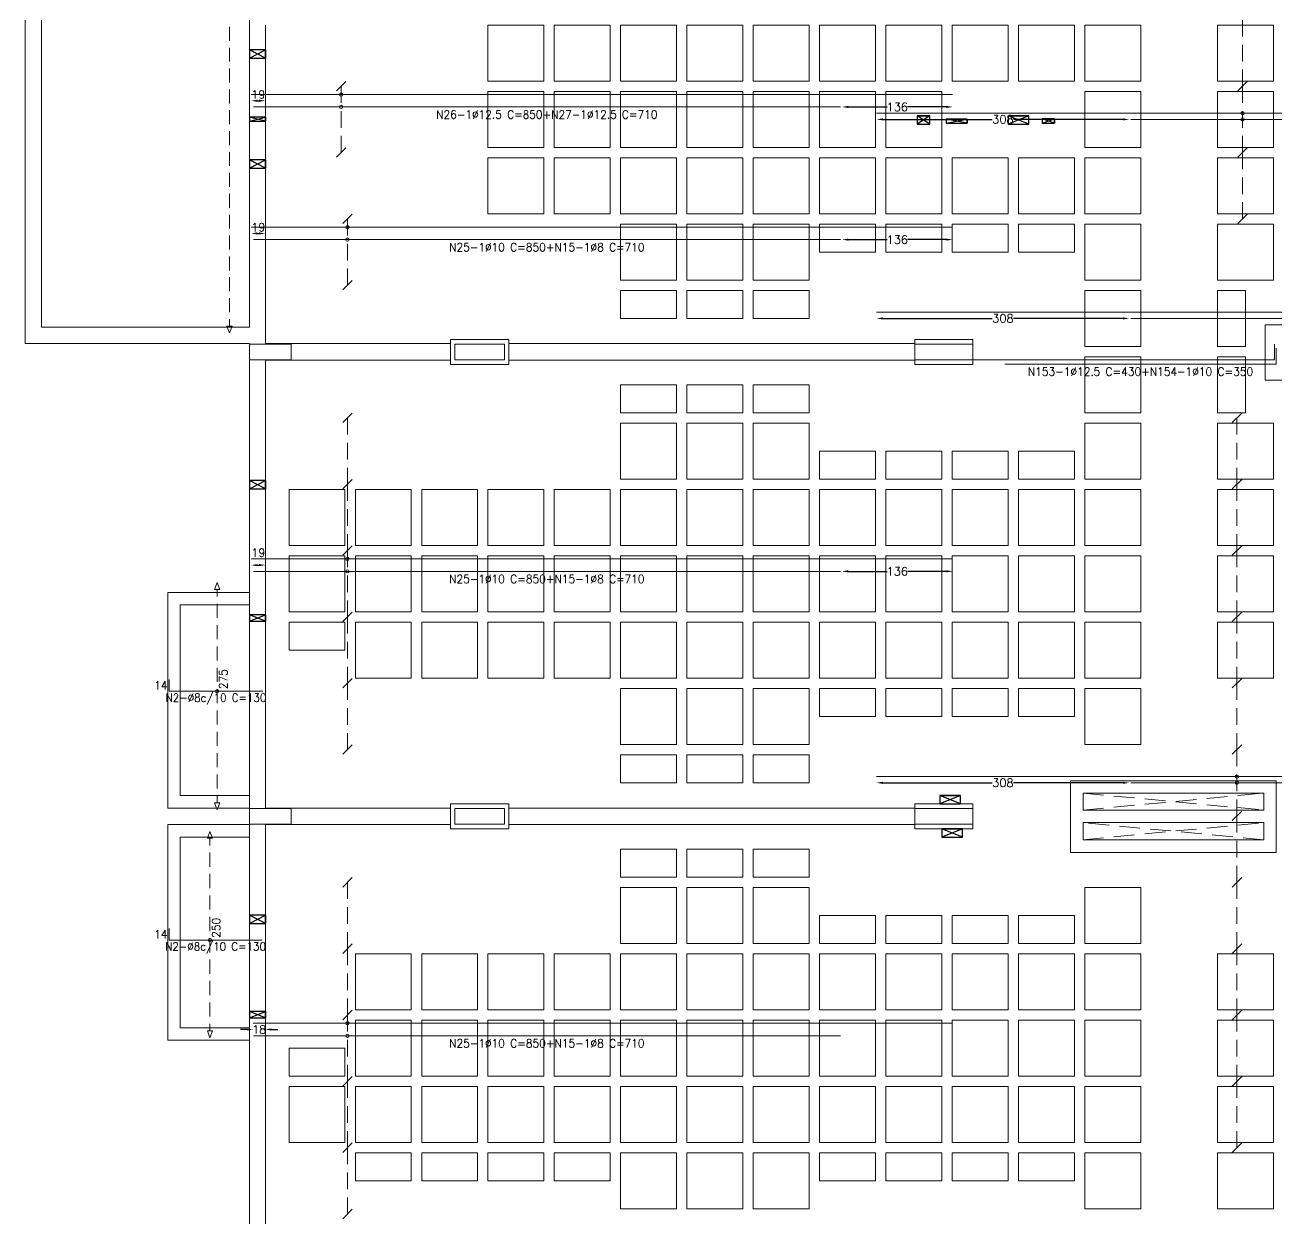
# Model space of a CAD drawing. Header units: millimetres. Extents: x -32 to 332, y -138 to 116.
# Drawn here: x 185.27 to 215.47, y -61.08 to -32.29 of the extents above; entities that cross this region are included whole.
import ezdxf
from ezdxf.enums import TextEntityAlignment as Align

# ---------------------------------------------------------------- set-up
doc = ezdxf.new("R2010")
doc.units = ezdxf.units.MM
doc.linetypes.add('TRAZO_HUECO', pattern=[0.75, 0.5, -0.25])
doc.layers.add('A-COT-01', color=9, linetype='Continuous')
doc.layers.add('FURAÇÃO', color=8, linetype='Continuous')
for name, color, linetype, lineweight in [('ARR_L_I_IG_DIST', 8, 'Continuous', 0), ('ARR_L_I_IG_LINHA', 2, 'Continuous', 0), ('ARR_L_I_IG_MARCA', 2, 'Continuous', 9), ('ARR_L_I_POSICAO', 4, 'Continuous', 9), ('ARR_LONG_INF', 6, 'Continuous', 15), ('ARR_LONG_INF_TXT', 1, 'Continuous', 9), ('LJ_NERV_RETI', 8, 'Continuous', 9), ('LJ_SIMB_ABER', 8, 'Continuous', 0), ('PILAR_CONCRETO', 8, 'Continuous', 0), ('PILAR_CONCRETO_APOIADO', 8, 'Continuous', 0), ('VIG_FACES', 8, 'Continuous', 0)]:
    doc.layers.add(name, color=color, linetype=linetype, lineweight=lineweight)
doc.styles.add('CYPETXT_0.3_romans', font='romans.shx', dxfattribs={"height": 0.2})
doc.styles.add('CYPETXT_romans', font='romans.shx', dxfattribs={"height": 0.2})
doc.dimstyles.new('cype_arrow', dxfattribs={"dimtxt": 0.18, "dimasz": 0.15, "dimexe": 0.075, "dimexo": 0.075, "dimgap": 0, "dimtad": 0, "dimdec": 4, "dimzin": 0, "dimdsep": 46, "dimtxsty": 'CYPETXT_0.3_romans', "dimcen": 0.09, "dimadec": 0, "dimazin": 0, "dimtfac": 1, "dimtdec": 4, "dimtofl": 0, "dimtmove": 2, "dimatfit": 3, "dimfxl": 1, "dimtolj": 1, "dimtzin": 0, "dimarcsym": 0})

# ---------------------------------------------------------------- blocks, each defined once
blk = doc.blocks.new('Forma 2PvtoTipo')
at = {"layer": 'FURAÇÃO', "color": 8}
for points in [[(596.854, -32.002), (597.234, -32.002), (597.234, -31.802), (596.854, -31.802), (596.854, -32.002), (597.234, -31.802), (597.234, -32.002), (596.854, -31.802)], [(596.854, -33.525), (597.234, -33.525), (597.234, -33.425), (596.854, -33.425), (596.854, -33.525), (597.234, -33.425), (597.234, -33.525), (596.854, -33.425)], [(613.26, -33.596), (613.26, -33.396), (612.96, -33.396), (612.96, -33.596), (613.26, -33.596), (612.96, -33.396), (613.26, -33.396), (612.96, -33.596)], [(613.66, -33.576), (614.16, -33.576), (614.16, -33.476), (613.66, -33.476), (613.66, -33.576), (614.16, -33.476), (614.16, -33.576), (613.66, -33.476)], [(615.652, -33.596), (615.652, -33.396), (615.152, -33.396), (615.152, -33.596), (615.652, -33.596), (615.152, -33.396), (615.652, -33.396), (615.152, -33.596)], [(615.972, -33.572), (616.272, -33.572), (616.272, -33.472), (615.972, -33.472), (615.972, -33.572), (616.272, -33.472), (616.272, -33.572), (615.972, -33.472)], [(596.854, -34.657), (597.234, -34.657), (597.234, -34.457), (596.854, -34.457), (596.854, -34.657), (597.234, -34.457), (597.234, -34.657), (596.854, -34.457)], [(596.854, -42.39), (597.234, -42.39), (597.234, -42.19), (596.854, -42.19), (596.854, -42.39), (597.234, -42.19), (597.234, -42.39), (596.854, -42.19)], [(596.854, -45.58), (597.234, -45.58), (597.234, -45.43), (596.854, -45.43), (596.854, -45.58), (597.234, -45.43), (597.234, -45.58), (596.854, -45.43)], [(614.002, -49.99), (614.002, -49.79), (613.502, -49.79), (613.502, -49.99), (614.002, -49.99), (613.502, -49.79), (614.002, -49.79), (613.502, -49.99)], [(614.048, -50.79), (614.048, -50.59), (613.548, -50.59), (613.548, -50.79), (614.048, -50.79), (613.548, -50.59), (614.048, -50.59), (613.548, -50.79)], [(596.854, -52.878), (597.234, -52.878), (597.234, -52.678), (596.854, -52.678), (596.854, -52.878), (597.234, -52.678), (597.234, -52.878), (596.854, -52.678)], [(596.854, -55.15), (597.234, -55.15), (597.234, -55), (596.854, -55), (596.854, -55.15), (597.234, -55), (597.234, -55.15), (596.854, -55)]]:
    blk.add_lwpolyline(points, dxfattribs=at)
at = {"layer": 'LJ_NERV_RETI', "color": 8}
for points in [[(603.954, -32.557), (603.954, -31.207), (602.604, -31.207), (602.604, -32.557)], [(605.554, -32.557), (605.554, -31.207), (604.204, -31.207), (604.204, -32.557)], [(607.154, -32.557), (607.154, -31.207), (605.804, -31.207), (605.804, -32.557)], [(608.754, -32.557), (608.754, -31.207), (607.404, -31.207), (607.404, -32.557)], [(610.354, -32.557), (610.354, -31.207), (609.004, -31.207), (609.004, -32.557)], [(611.954, -32.557), (611.954, -31.207), (610.604, -31.207), (610.604, -32.557)], [(613.554, -32.557), (613.554, -31.207), (612.204, -31.207), (612.204, -32.557)], [(615.154, -32.557), (615.154, -31.207), (613.804, -31.207), (613.804, -32.557)], [(616.754, -32.557), (616.754, -31.207), (615.404, -31.207), (615.404, -32.557)], [(618.354, -32.557), (618.354, -31.207), (617.004, -31.207), (617.004, -32.557)], [(621.554, -32.557), (621.554, -31.207), (620.204, -31.207), (620.204, -32.557)], [(603.954, -34.157), (603.954, -32.807), (602.604, -32.807), (602.604, -34.157)], [(605.554, -34.157), (605.554, -32.807), (604.204, -32.807), (604.204, -34.157)], [(607.154, -34.157), (607.154, -32.807), (605.804, -32.807), (605.804, -34.157)], [(608.754, -34.157), (608.754, -32.807), (607.404, -32.807), (607.404, -34.157)], [(610.354, -34.157), (610.354, -32.807), (609.004, -32.807), (609.004, -34.157)], [(611.954, -34.157), (611.954, -32.807), (610.604, -32.807), (610.604, -34.157)], [(613.554, -34.157), (613.554, -32.807), (612.204, -32.807), (612.204, -34.157)], [(618.354, -34.157), (618.354, -32.807), (617.004, -32.807), (617.004, -34.157)], [(621.554, -34.157), (621.554, -32.807), (620.204, -32.807), (620.204, -34.157)], [(603.954, -35.757), (603.954, -34.407), (602.604, -34.407), (602.604, -35.757)], [(605.554, -35.757), (605.554, -34.407), (604.204, -34.407), (604.204, -35.757)], [(607.154, -35.757), (607.154, -34.407), (605.804, -34.407), (605.804, -35.757)], [(608.754, -35.757), (608.754, -34.407), (607.404, -34.407), (607.404, -35.757)], [(610.354, -35.757), (610.354, -34.407), (609.004, -34.407), (609.004, -35.757)], [(611.954, -35.757), (611.954, -34.407), (610.604, -34.407), (610.604, -35.757)], [(613.554, -35.757), (613.554, -34.407), (612.204, -34.407), (612.204, -35.757)], [(615.154, -35.757), (615.154, -34.407), (613.804, -34.407), (613.804, -35.757)], [(616.754, -35.757), (616.754, -34.407), (615.404, -34.407), (615.404, -35.757)], [(618.354, -35.757), (618.354, -34.407), (617.004, -34.407), (617.004, -35.757)], [(621.554, -35.757), (621.554, -34.407), (620.204, -34.407), (620.204, -35.757)], [(607.154, -37.357), (607.154, -36.007), (605.804, -36.007), (605.804, -37.357)], [(608.754, -37.357), (608.754, -36.007), (607.404, -36.007), (607.404, -37.357)], [(610.354, -37.357), (610.354, -36.007), (609.004, -36.007), (609.004, -37.357)], [(611.954, -36.682), (611.954, -36.007), (610.604, -36.007), (610.604, -36.682)], [(613.554, -36.682), (613.554, -36.007), (612.204, -36.007), (612.204, -36.682)], [(615.154, -36.682), (615.154, -36.007), (613.804, -36.007), (613.804, -36.682)], [(616.754, -36.682), (616.754, -36.007), (615.404, -36.007), (615.404, -36.682)], [(618.354, -37.357), (618.354, -36.007), (617.004, -36.007), (617.004, -37.357)], [(621.554, -37.357), (621.554, -36.007), (620.204, -36.007), (620.204, -37.357)], [(607.154, -38.282), (607.154, -37.607), (605.804, -37.607), (605.804, -38.282)], [(608.754, -38.282), (608.754, -37.607), (607.404, -37.607), (607.404, -38.282)], [(610.354, -38.282), (610.354, -37.607), (609.004, -37.607), (609.004, -38.282)], [(618.354, -38.957), (618.354, -37.607), (617.004, -37.607), (617.004, -38.957)], [(620.879, -38.957), (620.879, -37.607), (620.204, -37.607), (620.204, -38.957)], [(618.354, -40.557), (618.354, -39.207), (617.004, -39.207), (617.004, -40.557)], [(620.879, -40.557), (620.879, -39.207), (620.204, -39.207), (620.204, -40.557)], [(607.154, -40.557), (607.154, -39.882), (605.804, -39.882), (605.804, -40.557)], [(608.754, -40.557), (608.754, -39.882), (607.404, -39.882), (607.404, -40.557)], [(610.354, -40.557), (610.354, -39.882), (609.004, -39.882), (609.004, -40.557)], [(607.154, -42.157), (607.154, -40.807), (605.804, -40.807), (605.804, -42.157)], [(608.754, -42.157), (608.754, -40.807), (607.404, -40.807), (607.404, -42.157)], [(610.354, -42.157), (610.354, -40.807), (609.004, -40.807), (609.004, -42.157)], [(618.354, -42.157), (618.354, -40.807), (617.004, -40.807), (617.004, -42.157)], [(621.554, -42.157), (621.554, -40.807), (620.204, -40.807), (620.204, -42.157)], [(611.954, -42.157), (611.954, -41.482), (610.604, -41.482), (610.604, -42.157)], [(613.554, -42.157), (613.554, -41.482), (612.204, -41.482), (612.204, -42.157)], [(615.154, -42.157), (615.154, -41.482), (613.804, -41.482), (613.804, -42.157)], [(616.754, -42.157), (616.754, -41.482), (615.404, -41.482), (615.404, -42.157)], [(599.154, -43.757), (599.154, -42.407), (597.804, -42.407), (597.804, -43.757)], [(600.754, -43.757), (600.754, -42.407), (599.404, -42.407), (599.404, -43.757)], [(602.354, -43.757), (602.354, -42.407), (601.004, -42.407), (601.004, -43.757)], [(603.954, -43.757), (603.954, -42.407), (602.604, -42.407), (602.604, -43.757)], [(605.554, -43.757), (605.554, -42.407), (604.204, -42.407), (604.204, -43.757)], [(607.154, -43.757), (607.154, -42.407), (605.804, -42.407), (605.804, -43.757)], [(608.754, -43.757), (608.754, -42.407), (607.404, -42.407), (607.404, -43.757)], [(610.354, -43.757), (610.354, -42.407), (609.004, -42.407), (609.004, -43.757)], [(611.954, -43.757), (611.954, -42.407), (610.604, -42.407), (610.604, -43.757)], [(613.554, -43.757), (613.554, -42.407), (612.204, -42.407), (612.204, -43.757)], [(615.154, -43.757), (615.154, -42.407), (613.804, -42.407), (613.804, -43.757)], [(616.754, -43.757), (616.754, -42.407), (615.404, -42.407), (615.404, -43.757)], [(618.354, -43.757), (618.354, -42.407), (617.004, -42.407), (617.004, -43.757)], [(621.554, -43.757), (621.554, -42.407), (620.204, -42.407), (620.204, -43.757)], [(599.154, -45.357), (599.154, -44.007), (597.804, -44.007), (597.804, -45.357)], [(600.754, -45.357), (600.754, -44.007), (599.404, -44.007), (599.404, -45.357)], [(602.354, -45.357), (602.354, -44.007), (601.004, -44.007), (601.004, -45.357)], [(603.954, -45.357), (603.954, -44.007), (602.604, -44.007), (602.604, -45.357)], [(605.554, -45.357), (605.554, -44.007), (604.204, -44.007), (604.204, -45.357)], [(607.154, -45.357), (607.154, -44.007), (605.804, -44.007), (605.804, -45.357)], [(608.754, -45.357), (608.754, -44.007), (607.404, -44.007), (607.404, -45.357)], [(610.354, -45.357), (610.354, -44.007), (609.004, -44.007), (609.004, -45.357)], [(611.954, -45.357), (611.954, -44.007), (610.604, -44.007), (610.604, -45.357)], [(613.554, -45.357), (613.554, -44.007), (612.204, -44.007), (612.204, -45.357)], [(615.154, -45.357), (615.154, -44.007), (613.804, -44.007), (613.804, -45.357)], [(616.754, -45.357), (616.754, -44.007), (615.404, -44.007), (615.404, -45.357)], [(618.354, -45.357), (618.354, -44.007), (617.004, -44.007), (617.004, -45.357)], [(621.554, -45.357), (621.554, -44.007), (620.204, -44.007), (620.204, -45.357)], [(599.154, -46.282), (599.154, -45.607), (597.804, -45.607), (597.804, -46.282)], [(600.754, -46.957), (600.754, -45.607), (599.404, -45.607), (599.404, -46.957)], [(602.354, -46.957), (602.354, -45.607), (601.004, -45.607), (601.004, -46.957)], [(603.954, -46.957), (603.954, -45.607), (602.604, -45.607), (602.604, -46.957)], [(605.554, -46.957), (605.554, -45.607), (604.204, -45.607), (604.204, -46.957)], [(607.154, -46.957), (607.154, -45.607), (605.804, -45.607), (605.804, -46.957)], [(608.754, -46.957), (608.754, -45.607), (607.404, -45.607), (607.404, -46.957)], [(610.354, -46.957), (610.354, -45.607), (609.004, -45.607), (609.004, -46.957)], [(611.954, -46.957), (611.954, -45.607), (610.604, -45.607), (610.604, -46.957)], [(613.554, -46.957), (613.554, -45.607), (612.204, -45.607), (612.204, -46.957)], [(615.154, -46.957), (615.154, -45.607), (613.804, -45.607), (613.804, -46.957)], [(616.754, -46.957), (616.754, -45.607), (615.404, -45.607), (615.404, -46.957)], [(618.354, -46.957), (618.354, -45.607), (617.004, -45.607), (617.004, -46.957)], [(621.554, -46.957), (621.554, -45.607), (620.204, -45.607), (620.204, -46.957)], [(607.154, -48.557), (607.154, -47.207), (605.804, -47.207), (605.804, -48.557)], [(608.754, -48.557), (608.754, -47.207), (607.404, -47.207), (607.404, -48.557)], [(610.354, -48.557), (610.354, -47.207), (609.004, -47.207), (609.004, -48.557)], [(611.954, -47.882), (611.954, -47.207), (610.604, -47.207), (610.604, -47.882)], [(613.554, -47.882), (613.554, -47.207), (612.204, -47.207), (612.204, -47.882)], [(615.154, -47.882), (615.154, -47.207), (613.804, -47.207), (613.804, -47.882)], [(616.754, -47.882), (616.754, -47.207), (615.404, -47.207), (615.404, -47.882)], [(618.354, -48.557), (618.354, -47.207), (617.004, -47.207), (617.004, -48.557)], [(607.154, -49.482), (607.154, -48.807), (605.804, -48.807), (605.804, -49.482)], [(608.754, -49.482), (608.754, -48.807), (607.404, -48.807), (607.404, -49.482)], [(610.354, -49.482), (610.354, -48.807), (609.004, -48.807), (609.004, -49.482)], [(607.154, -51.757), (607.154, -51.082), (605.804, -51.082), (605.804, -51.757)], [(608.754, -51.757), (608.754, -51.082), (607.404, -51.082), (607.404, -51.757)], [(610.354, -51.757), (610.354, -51.082), (609.004, -51.082), (609.004, -51.757)], [(607.154, -53.357), (607.154, -52.007), (605.804, -52.007), (605.804, -53.357)], [(608.754, -53.357), (608.754, -52.007), (607.404, -52.007), (607.404, -53.357)], [(610.354, -53.357), (610.354, -52.007), (609.004, -52.007), (609.004, -53.357)], [(618.354, -53.357), (618.354, -52.007), (617.004, -52.007), (617.004, -53.357)], [(611.954, -53.357), (611.954, -52.682), (610.604, -52.682), (610.604, -53.357)], [(613.554, -53.357), (613.554, -52.682), (612.204, -52.682), (612.204, -53.357)], [(615.154, -53.357), (615.154, -52.682), (613.804, -52.682), (613.804, -53.357)], [(616.754, -53.357), (616.754, -52.682), (615.404, -52.682), (615.404, -53.357)], [(600.754, -54.957), (600.754, -53.607), (599.404, -53.607), (599.404, -54.957)], [(602.354, -54.957), (602.354, -53.607), (601.004, -53.607), (601.004, -54.957)], [(603.954, -54.957), (603.954, -53.607), (602.604, -53.607), (602.604, -54.957)], [(605.554, -54.957), (605.554, -53.607), (604.204, -53.607), (604.204, -54.957)], [(607.154, -54.957), (607.154, -53.607), (605.804, -53.607), (605.804, -54.957)], [(608.754, -54.957), (608.754, -53.607), (607.404, -53.607), (607.404, -54.957)], [(610.354, -54.957), (610.354, -53.607), (609.004, -53.607), (609.004, -54.957)], [(611.954, -54.957), (611.954, -53.607), (610.604, -53.607), (610.604, -54.957)], [(613.554, -54.957), (613.554, -53.607), (612.204, -53.607), (612.204, -54.957)], [(615.154, -54.957), (615.154, -53.607), (613.804, -53.607), (613.804, -54.957)], [(616.754, -54.957), (616.754, -53.607), (615.404, -53.607), (615.404, -54.957)], [(618.354, -54.957), (618.354, -53.607), (617.004, -53.607), (617.004, -54.957)], [(621.554, -54.957), (621.554, -53.607), (620.204, -53.607), (620.204, -54.957)], [(600.754, -56.557), (600.754, -55.207), (599.404, -55.207), (599.404, -56.557)], [(602.354, -56.557), (602.354, -55.207), (601.004, -55.207), (601.004, -56.557)], [(603.954, -56.557), (603.954, -55.207), (602.604, -55.207), (602.604, -56.557)], [(605.554, -56.557), (605.554, -55.207), (604.204, -55.207), (604.204, -56.557)], [(607.154, -56.557), (607.154, -55.207), (605.804, -55.207), (605.804, -56.557)], [(608.754, -56.557), (608.754, -55.207), (607.404, -55.207), (607.404, -56.557)], [(610.354, -56.557), (610.354, -55.207), (609.004, -55.207), (609.004, -56.557)], [(611.954, -56.557), (611.954, -55.207), (610.604, -55.207), (610.604, -56.557)], [(613.554, -56.557), (613.554, -55.207), (612.204, -55.207), (612.204, -56.557)], [(615.154, -56.557), (615.154, -55.207), (613.804, -55.207), (613.804, -56.557)], [(616.754, -56.557), (616.754, -55.207), (615.404, -55.207), (615.404, -56.557)], [(618.354, -56.557), (618.354, -55.207), (617.004, -55.207), (617.004, -56.557)], [(621.554, -56.557), (621.554, -55.207), (620.204, -55.207), (620.204, -56.557)], [(599.154, -56.557), (599.154, -55.882), (597.804, -55.882), (597.804, -56.557)], [(599.154, -58.157), (599.154, -56.807), (597.804, -56.807), (597.804, -58.157)], [(600.754, -58.157), (600.754, -56.807), (599.404, -56.807), (599.404, -58.157)], [(602.354, -58.157), (602.354, -56.807), (601.004, -56.807), (601.004, -58.157)], [(603.954, -58.157), (603.954, -56.807), (602.604, -56.807), (602.604, -58.157)], [(605.554, -58.157), (605.554, -56.807), (604.204, -56.807), (604.204, -58.157)], [(607.154, -58.157), (607.154, -56.807), (605.804, -56.807), (605.804, -58.157)], [(608.754, -58.157), (608.754, -56.807), (607.404, -56.807), (607.404, -58.157)], [(610.354, -58.157), (610.354, -56.807), (609.004, -56.807), (609.004, -58.157)], [(611.954, -58.157), (611.954, -56.807), (610.604, -56.807), (610.604, -58.157)], [(613.554, -58.157), (613.554, -56.807), (612.204, -56.807), (612.204, -58.157)], [(615.154, -58.157), (615.154, -56.807), (613.804, -56.807), (613.804, -58.157)], [(616.754, -58.157), (616.754, -56.807), (615.404, -56.807), (615.404, -58.157)], [(618.354, -58.157), (618.354, -56.807), (617.004, -56.807), (617.004, -58.157)], [(621.554, -58.157), (621.554, -56.807), (620.204, -56.807), (620.204, -58.157)], [(600.754, -59.082), (600.754, -58.407), (599.404, -58.407), (599.404, -59.082)], [(602.354, -59.082), (602.354, -58.407), (601.004, -58.407), (601.004, -59.082)], [(603.954, -59.082), (603.954, -58.407), (602.604, -58.407), (602.604, -59.082)], [(605.554, -59.082), (605.554, -58.407), (604.204, -58.407), (604.204, -59.082)], [(607.154, -59.757), (607.154, -58.407), (605.804, -58.407), (605.804, -59.757)], [(608.754, -59.757), (608.754, -58.407), (607.404, -58.407), (607.404, -59.757)], [(610.354, -59.757), (610.354, -58.407), (609.004, -58.407), (609.004, -59.757)], [(611.954, -59.082), (611.954, -58.407), (610.604, -58.407), (610.604, -59.082)], [(613.554, -59.082), (613.554, -58.407), (612.204, -58.407), (612.204, -59.082)], [(615.154, -59.082), (615.154, -58.407), (613.804, -58.407), (613.804, -59.082)], [(616.754, -59.082), (616.754, -58.407), (615.404, -58.407), (615.404, -59.082)], [(618.354, -59.757), (618.354, -58.407), (617.004, -58.407), (617.004, -59.757)], [(621.554, -59.757), (621.554, -58.407), (620.204, -58.407), (620.204, -59.757)]]:
    blk.add_lwpolyline(points, close=True, dxfattribs=at)
at = {"layer": 'LJ_SIMB_ABER', "color": 8, "linetype": 'TRAZO_HUECO'}
for p, q in [((616.957, -50.14), (621.317, -49.732)), ((616.957, -49.732), (621.317, -50.14)), ((621.317, -50.86), (616.957, -50.44)), ((616.957, -50.86), (621.317, -50.44))]:
    blk.add_line(p, q, dxfattribs=at)
at = {"layer": 'PILAR_CONCRETO', "color": 8}
for points in [[(596.854, -39.28), (597.854, -39.28), (597.854, -38.9), (596.854, -38.9), (596.854, -39.28)], [(601.703, -39.39), (603.103, -39.39), (603.103, -38.79), (601.703, -38.79), (601.703, -39.39)], [(601.803, -39.28), (603.003, -39.28), (603.003, -38.9), (601.803, -38.9), (601.803, -39.28)], [(612.903, -39.39), (614.303, -39.39), (614.303, -38.79), (612.903, -38.79), (612.903, -39.39)], [(612.903, -39.28), (614.303, -39.28), (614.303, -38.9), (612.903, -38.9), (612.903, -39.28)], [(596.854, -50.48), (597.854, -50.48), (597.854, -50.1), (596.854, -50.1), (596.854, -50.48)], [(601.703, -50.59), (603.103, -50.59), (603.103, -49.99), (601.703, -49.99), (601.703, -50.59)], [(601.803, -50.48), (603.003, -50.48), (603.003, -50.1), (601.803, -50.1), (601.803, -50.48)], [(612.903, -50.59), (614.303, -50.59), (614.303, -49.99), (612.903, -49.99), (612.903, -50.59)], [(612.903, -50.48), (614.303, -50.48), (614.303, -50.1), (612.903, -50.1), (612.903, -50.48)]]:
    blk.add_lwpolyline(points, close=True, dxfattribs=at)
at = {"layer": 'PILAR_CONCRETO_APOIADO', "color": 8}
for points in [[(596.854, -39.28), (597.854, -39.28), (597.854, -38.9), (596.854, -38.9), (596.854, -39.28)], [(596.854, -50.48), (597.854, -50.48), (597.854, -50.1), (596.854, -50.1), (596.854, -50.48)]]:
    blk.add_lwpolyline(points, close=True, dxfattribs=at)
at = {"layer": 'VIG_FACES', "color": 8}
for p, q in [((591.436, -16.89), (591.436, -38.89)), ((591.836, -17.29), (591.836, -38.49)), ((596.853, -27.7), (596.854, -38.49)), ((597.233, -31.208), (597.234, -35.756)), ((597.234, -35.758), (597.234, -38.89)), ((596.854, -38.49), (591.836, -38.49)), ((621.353, -38.433), (621.553, -38.433)), ((621.353, -39.773), (621.353, -38.433)), ((621.555, -38.433), (623.838, -38.433)), ((596.854, -38.89), (591.436, -38.89)), ((596.854, -38.89), (596.854, -38.9)), ((597.234, -38.89), (599.403, -38.89)), ((599.405, -38.89), (600.078, -38.89)), ((600.08, -38.89), (601.703, -38.89)), ((603.103, -38.89), (605.803, -38.89)), ((605.805, -38.89), (611.278, -38.89)), ((611.28, -38.89), (612.903, -38.89)), ((596.854, -39.28), (596.854, -44.89)), ((597.234, -39.29), (597.234, -42.406)), ((597.234, -39.29), (599.403, -39.29)), ((599.405, -39.29), (600.078, -39.29)), ((600.08, -39.29), (601.703, -39.29)), ((603.103, -39.29), (605.803, -39.29)), ((605.805, -39.29), (611.278, -39.29)), ((611.28, -39.29), (612.903, -39.29)), ((621.553, -39.773), (621.353, -39.773)), ((623.838, -39.773), (621.555, -39.773)), ((597.234, -42.408), (597.234, -46.956)), ((594.878, -44.891), (594.878, -50.091)), ((594.878, -44.891), (596.854, -44.891)), ((596.854, -44.892), (596.854, -50.09)), ((595.178, -45.191), (595.178, -49.791)), ((595.178, -45.191), (596.854, -45.191)), ((597.234, -46.958), (597.234, -50.09)), ((616.657, -49.432), (621.617, -49.432)), ((616.657, -51.16), (616.657, -49.432)), ((621.617, -49.432), (621.617, -51.16)), ((595.178, -49.791), (596.854, -49.791)), ((616.957, -49.732), (621.317, -49.732)), ((616.957, -50.14), (616.957, -49.732)), ((621.317, -49.732), (621.317, -50.14)), ((594.878, -50.091), (596.854, -50.091)), ((596.854, -50.092), (596.854, -50.1)), ((597.234, -50.09), (599.403, -50.09)), ((599.405, -50.09), (600.078, -50.09)), ((600.08, -50.09), (601.703, -50.09)), ((603.103, -50.09), (605.803, -50.09)), ((605.805, -50.09), (611.278, -50.09)), ((611.28, -50.09), (612.903, -50.09)), ((621.317, -50.14), (616.957, -50.14)), ((594.879, -50.491), (596.854, -50.491)), ((594.879, -50.491), (594.879, -55.691)), ((596.854, -50.48), (596.854, -50.49)), ((596.854, -50.492), (596.854, -55.69)), ((597.234, -50.49), (597.234, -53.606)), ((597.234, -50.49), (599.403, -50.49)), ((599.405, -50.49), (600.078, -50.49)), ((600.08, -50.49), (601.703, -50.49)), ((603.103, -50.49), (605.803, -50.49)), ((605.805, -50.49), (611.278, -50.49)), ((611.28, -50.49), (612.903, -50.49)), ((616.957, -50.86), (616.957, -50.44)), ((621.317, -50.44), (616.957, -50.44)), ((621.317, -50.44), (621.317, -50.86)), ((595.179, -50.791), (596.854, -50.791)), ((595.179, -50.791), (595.179, -55.391)), ((621.317, -50.86), (616.957, -50.86)), ((621.617, -51.16), (616.657, -51.16)), ((597.234, -53.608), (597.234, -58.156)), ((595.179, -55.391), (596.854, -55.391)), ((594.879, -55.691), (596.854, -55.691)), ((596.854, -55.692), (596.854, -61.3)), ((597.234, -58.158), (597.234, -61.29))]:
    blk.add_line(p, q, dxfattribs=at)
blk = doc.blocks.new('*D176')
at = {"layer": 'ARR_L_I_POSICAO', "color": 0, "lineweight": -2, "transparency": 16777216}
for p, q in [((190.619, -56.511), (190.469, -56.511)), ((191.215, -56.511), (191.365, -56.511))]:
    blk.add_line(p, q, dxfattribs=at)
at = {"layer": 'ARR_L_I_POSICAO', "color": 0, "transparency": 16777216}
for points in [[(190.619, -56.486), (190.619, -56.536), (190.769, -56.511)], [(191.215, -56.486), (191.215, -56.536), (191.065, -56.511)]]:
    blk.add_solid(points, dxfattribs=at)
at = {"layer": 'DEFPOINTS', "color": 0, "transparency": 16777216}
for p in [(190.769, -56.511), (191.065, -56.511), (191.065, -56.511)]:
    blk.add_point(p, dxfattribs=at)
at = {"layer": 'ARR_L_I_POSICAO', "color": 0, "transparency": 16777216, "insert": (190.917, -56.511), "char_height": 0.2, "attachment_point": 5, "rotation": 0.0007, "style": 'CYPETXT_0.3_romans'}
blk.add_mtext('\\A1;18', dxfattribs=at)
blk = doc.blocks.new('*D185')
at = {"layer": 'ARR_L_I_POSICAO', "color": 0, "lineweight": -2, "transparency": 16777216}
blk.add_line((190.875, -45.311), (190.915, -45.311), dxfattribs=at)
at = {"layer": 'ARR_L_I_POSICAO', "color": 0, "transparency": 16777216}
for points in [[(190.875, -45.286), (190.875, -45.336), (190.725, -45.311)], [(190.915, -45.286), (190.915, -45.336), (191.065, -45.311)]]:
    blk.add_solid(points, dxfattribs=at)
at = {"layer": 'DEFPOINTS', "color": 0, "transparency": 16777216}
for p in [(190.725, -45.311), (191.065, -45.311), (191.065, -45.311)]:
    blk.add_point(p, dxfattribs=at)
at = {"layer": 'ARR_L_I_POSICAO', "color": 0, "transparency": 16777216, "insert": (190.895, -45.011), "char_height": 0.2, "attachment_point": 5, "rotation": 359.9999, "style": 'CYPETXT_0.3_romans'}
blk.add_mtext('\\A1;19', dxfattribs=at)
blk = doc.blocks.new('*D186')
at = {"layer": 'ARR_L_I_POSICAO', "color": 0, "lineweight": -2, "transparency": 16777216}
for p, q in [((205.126, -45.461), (206.067, -45.461)), ((207.494, -45.461), (206.553, -45.461))]:
    blk.add_line(p, q, dxfattribs=at)
at = {"layer": 'ARR_L_I_POSICAO', "color": 0, "transparency": 16777216}
for points in [[(205.126, -45.436), (205.126, -45.486), (204.976, -45.461)], [(207.494, -45.436), (207.494, -45.486), (207.644, -45.461)]]:
    blk.add_solid(points, dxfattribs=at)
at = {"layer": 'DEFPOINTS', "color": 0, "transparency": 16777216}
for p in [(204.976, -45.461), (207.644, -45.461), (207.644, -45.461)]:
    blk.add_point(p, dxfattribs=at)
at = {"layer": 'ARR_L_I_POSICAO', "color": 0, "transparency": 16777216, "insert": (206.31, -45.461), "char_height": 0.2, "attachment_point": 5, "style": 'CYPETXT_0.3_romans'}
blk.add_mtext('\\A1;136', dxfattribs=at)
blk = doc.blocks.new('*D187')
at = {"layer": 'ARR_L_I_POSICAO', "color": 0, "lineweight": -2, "transparency": 16777216}
blk.add_line((190.874, -34.111), (190.915, -34.111), dxfattribs=at)
at = {"layer": 'ARR_L_I_POSICAO', "color": 0, "transparency": 16777216}
for points in [[(190.874, -34.086), (190.874, -34.136), (190.724, -34.111)], [(190.915, -34.086), (190.915, -34.136), (191.065, -34.111)]]:
    blk.add_solid(points, dxfattribs=at)
at = {"layer": 'DEFPOINTS', "color": 0, "transparency": 16777216}
for p in [(190.724, -34.111), (191.065, -34.111), (191.065, -34.111)]:
    blk.add_point(p, dxfattribs=at)
at = {"layer": 'ARR_L_I_POSICAO', "color": 0, "transparency": 16777216, "insert": (190.895, -33.961), "char_height": 0.2, "attachment_point": 5, "rotation": 0.0004, "style": 'CYPETXT_0.3_romans'}
blk.add_mtext('\\A1;19', dxfattribs=at)
blk = doc.blocks.new('*D188')
at = {"layer": 'ARR_L_I_POSICAO', "color": 0, "lineweight": -2, "transparency": 16777216}
for p, q in [((205.126, -34.261), (206.067, -34.261)), ((207.494, -34.261), (206.553, -34.261))]:
    blk.add_line(p, q, dxfattribs=at)
at = {"layer": 'ARR_L_I_POSICAO', "color": 0, "transparency": 16777216}
for points in [[(205.126, -34.236), (205.126, -34.286), (204.976, -34.261)], [(207.494, -34.236), (207.494, -34.286), (207.644, -34.261)]]:
    blk.add_solid(points, dxfattribs=at)
at = {"layer": 'DEFPOINTS', "color": 0, "transparency": 16777216}
for p in [(204.976, -34.261), (207.644, -34.261), (207.644, -34.261)]:
    blk.add_point(p, dxfattribs=at)
at = {"layer": 'ARR_L_I_POSICAO', "color": 0, "transparency": 16777216, "insert": (206.31, -34.261), "char_height": 0.2, "attachment_point": 5, "style": 'CYPETXT_0.3_romans'}
blk.add_mtext('\\A1;136', dxfattribs=at)
blk = doc.blocks.new('*D12')
at = {"layer": 'ARR_L_I_POSICAO', "color": 0, "lineweight": -2, "transparency": 16777216}
for p, q in [((205.961, -50.561), (208.599, -50.561)), ((211.752, -50.561), (209.114, -50.561))]:
    blk.add_line(p, q, dxfattribs=at)
at = {"layer": 'ARR_L_I_POSICAO', "color": 0, "transparency": 16777216}
for points in [[(205.961, -50.536), (205.961, -50.586), (205.811, -50.561)], [(211.752, -50.536), (211.752, -50.586), (211.902, -50.561)]]:
    blk.add_solid(points, dxfattribs=at)
at = {"layer": 'DEFPOINTS', "color": 0, "transparency": 16777216}
for p in [(205.811, -50.561), (211.902, -50.561), (211.902, -50.561)]:
    blk.add_point(p, dxfattribs=at)
at = {"layer": 'ARR_L_I_POSICAO', "color": 0, "transparency": 16777216, "insert": (208.857, -50.561), "char_height": 0.2, "attachment_point": 5, "style": 'CYPETXT_0.3_romans'}
blk.add_mtext('\\A1;308', dxfattribs=at)
blk = doc.blocks.new('*D13')
at = {"layer": 'ARR_L_I_POSICAO', "color": 0, "lineweight": -2, "transparency": 16777216}
blk.add_line((190.874, -37.311), (190.915, -37.311), dxfattribs=at)
at = {"layer": 'ARR_L_I_POSICAO', "color": 0, "transparency": 16777216}
for points in [[(190.874, -37.286), (190.874, -37.336), (190.724, -37.311)], [(190.915, -37.286), (190.915, -37.336), (191.065, -37.311)]]:
    blk.add_solid(points, dxfattribs=at)
at = {"layer": 'DEFPOINTS', "color": 0, "transparency": 16777216}
for p in [(190.724, -37.311), (191.065, -37.311), (191.065, -37.311)]:
    blk.add_point(p, dxfattribs=at)
at = {"layer": 'ARR_L_I_POSICAO', "color": 0, "transparency": 16777216, "insert": (190.895, -37.161), "char_height": 0.2, "attachment_point": 5, "rotation": 359.9999, "style": 'CYPETXT_0.3_romans'}
blk.add_mtext('\\A1;19', dxfattribs=at)
blk = doc.blocks.new('*D14')
at = {"layer": 'ARR_L_I_POSICAO', "color": 0, "lineweight": -2, "transparency": 16777216}
for p, q in [((205.126, -37.461), (206.067, -37.461)), ((207.494, -37.461), (206.553, -37.461))]:
    blk.add_line(p, q, dxfattribs=at)
at = {"layer": 'ARR_L_I_POSICAO', "color": 0, "transparency": 16777216}
for points in [[(205.126, -37.436), (205.126, -37.486), (204.976, -37.461)], [(207.494, -37.436), (207.494, -37.486), (207.644, -37.461)]]:
    blk.add_solid(points, dxfattribs=at)
at = {"layer": 'DEFPOINTS', "color": 0, "transparency": 16777216}
for p in [(204.976, -37.461), (207.644, -37.461), (207.644, -37.461)]:
    blk.add_point(p, dxfattribs=at)
at = {"layer": 'ARR_L_I_POSICAO', "color": 0, "transparency": 16777216, "insert": (206.31, -37.461), "char_height": 0.2, "attachment_point": 5, "style": 'CYPETXT_0.3_romans'}
blk.add_mtext('\\A1;136', dxfattribs=at)
blk = doc.blocks.new('*D22')
at = {"layer": 'ARR_L_I_POSICAO', "color": 0, "lineweight": -2, "transparency": 16777216}
for p, q in [((205.961, -34.561), (208.599, -34.561)), ((211.752, -34.561), (209.114, -34.561))]:
    blk.add_line(p, q, dxfattribs=at)
at = {"layer": 'ARR_L_I_POSICAO', "color": 0, "transparency": 16777216}
for points in [[(205.961, -34.536), (205.961, -34.586), (205.811, -34.561)], [(211.752, -34.536), (211.752, -34.586), (211.902, -34.561)]]:
    blk.add_solid(points, dxfattribs=at)
at = {"layer": 'DEFPOINTS', "color": 0, "transparency": 16777216}
for p in [(205.811, -34.561), (211.902, -34.561), (211.902, -34.561)]:
    blk.add_point(p, dxfattribs=at)
at = {"layer": 'ARR_L_I_POSICAO', "color": 0, "transparency": 16777216, "insert": (208.857, -34.561), "char_height": 0.2, "attachment_point": 5, "style": 'CYPETXT_0.3_romans'}
blk.add_mtext('\\A1;308', dxfattribs=at)
blk = doc.blocks.new('*D101')
at = {"layer": 'ARR_L_I_POSICAO', "color": 0, "lineweight": -2, "transparency": 16777216}
for p, q in [((205.961, -39.361), (208.599, -39.361)), ((211.752, -39.361), (209.114, -39.361))]:
    blk.add_line(p, q, dxfattribs=at)
at = {"layer": 'ARR_L_I_POSICAO', "color": 0, "transparency": 16777216}
for points in [[(205.961, -39.336), (205.961, -39.386), (205.811, -39.361)], [(211.752, -39.336), (211.752, -39.386), (211.902, -39.361)]]:
    blk.add_solid(points, dxfattribs=at)
at = {"layer": 'DEFPOINTS', "color": 0, "transparency": 16777216}
for p in [(205.811, -39.361), (211.902, -39.361), (211.902, -39.361)]:
    blk.add_point(p, dxfattribs=at)
at = {"layer": 'ARR_L_I_POSICAO', "color": 0, "transparency": 16777216, "insert": (208.857, -39.361), "char_height": 0.2, "attachment_point": 5, "style": 'CYPETXT_0.3_romans'}
blk.add_mtext('\\A1;308', dxfattribs=at)

msp = doc.modelspace()

# ---------------------------------------------------------------- linework, layer by layer
at = {"layer": 'ARR_L_I_IG_LINHA'}
for p, q in [((214.63842, -32.56088), (214.63842, -32.16088)), ((214.63842, -33.16088), (214.63842, -32.76088)), ((214.63842, -34.16088), (214.63842, -33.36088)), ((192.89215, -34.16089), (192.89215, -33.76089)), ((192.89215, -34.76088), (192.89215, -34.36088)), ((214.63842, -34.76088), (214.63842, -34.36088)), ((192.89215, -35.36088), (192.89215, -34.96088)), ((214.63842, -35.76088), (214.63842, -34.96088)), ((214.63842, -36.36088), (214.63842, -35.96088)), ((214.63842, -36.96088), (214.63842, -36.56088)), ((193.04665, -37.36089), (193.04665, -36.96088)), ((193.04665, -37.96089), (193.04665, -37.56089)), ((193.04665, -38.56089), (193.04665, -38.16089)), ((193.04665, -42.16089), (193.04665, -41.76089)), ((214.50309, -42.16089), (214.50309, -41.76089)), ((193.04665, -42.76089), (193.04665, -42.36089)), ((214.50309, -42.76089), (214.50309, -42.36089)), ((193.04665, -43.76089), (193.04665, -42.96089)), ((214.50309, -43.76089), (214.50309, -42.96089)), ((193.04665, -44.36089), (193.04665, -43.96089)), ((214.50309, -44.36089), (214.50309, -43.96089)), ((193.04665, -45.36089), (193.04665, -44.56089)), ((214.50309, -45.36089), (214.50309, -44.56089)), ((193.04665, -45.96089), (193.04665, -45.56089)), ((214.50309, -45.96089), (214.50309, -45.56089)), ((193.04665, -46.96089), (193.04665, -46.16089)), ((214.50309, -46.96089), (214.50309, -46.16089)), ((193.04665, -47.56089), (193.04665, -47.16089)), ((214.50309, -47.56089), (214.50309, -47.16089)), ((193.04665, -48.56089), (193.04665, -47.76089)), ((214.50309, -48.56089), (214.50309, -47.76089)), ((193.04665, -49.16089), (193.04665, -48.76089)), ((214.50309, -49.16089), (214.50309, -48.76089)), ((193.04665, -49.76089), (193.04665, -49.36089)), ((214.50309, -50.16089), (214.50309, -49.36089)), ((214.50309, -50.76089), (214.50309, -50.36089)), ((214.50309, -51.76089), (214.50309, -50.96089)), ((214.50309, -52.36089), (214.50309, -51.96089)), ((214.50309, -53.36089), (214.50309, -52.56089)), ((193.04665, -53.36088), (193.04665, -52.96088)), ((193.04665, -53.96088), (193.04665, -53.56088)), ((214.50309, -53.96089), (214.50309, -53.56089)), ((193.04665, -54.96088), (193.04665, -54.16088)), ((214.50309, -54.96089), (214.50309, -54.16089)), ((193.04665, -55.56088), (193.04665, -55.16088)), ((214.50309, -55.56089), (214.50309, -55.16089)), ((193.04665, -56.56088), (193.04665, -55.76088)), ((214.50309, -56.56089), (214.50309, -55.76089)), ((193.04665, -57.16088), (193.04665, -56.76088)), ((214.50309, -57.16089), (214.50309, -56.76089)), ((193.04665, -58.16088), (193.04665, -57.36088)), ((214.50309, -58.16089), (214.50309, -57.36089)), ((193.04665, -58.76088), (193.04665, -58.36088)), ((214.50309, -58.76089), (214.50309, -58.36089)), ((193.04665, -59.76088), (193.04665, -58.96088)), ((214.50309, -59.36089), (214.50309, -58.96089)), ((193.04665, -60.36088), (193.04665, -59.96088)), ((193.04665, -60.96088), (193.04665, -60.56088))]:
    msp.add_line(p, q, dxfattribs=at)
for points in [[(190.20259, -32.66418), (190.20259, -32.32854)], [(190.20259, -33.16763), (190.20259, -32.83199)], [(190.20259, -33.67108), (190.20259, -33.33545)], [(190.20259, -34.17453), (190.20259, -33.8389)], [(190.20259, -34.67799), (190.20259, -34.34235)], [(190.20259, -35.18144), (190.20259, -34.8458)], [(190.20259, -35.68489), (190.20259, -35.34925)], [(190.20259, -36.18834), (190.20259, -35.85271)], [(190.20259, -36.69179), (190.20259, -36.35616)], [(190.20259, -37.19525), (190.20259, -36.85961)], [(190.20259, -37.6987), (190.20259, -37.36306)], [(190.20259, -38.20215), (190.20259, -37.86652)], [(190.20259, -38.7056), (190.20259, -38.36997)], [(190.20259, -39.20906), (190.20259, -38.87342)], [(190.20259, -39.54469), (190.20259, -39.37687)], [(189.90122, -46.07118), (189.90122, -45.89968)], [(189.90122, -46.58568), (189.90122, -46.24268)], [(189.90122, -47.10018), (189.90122, -46.75718)], [(189.90122, -47.61468), (189.90122, -47.27168)], [(189.90122, -48.12918), (189.90122, -47.78618)], [(189.90122, -48.64368), (189.90122, -48.30068)], [(189.90122, -49.15818), (189.90122, -48.81518)], [(189.90122, -49.67268), (189.90122, -49.32968)], [(189.90122, -50.18718), (189.90122, -49.84418)], [(189.90122, -50.70168), (189.90122, -50.35868)], [(189.90122, -51.04468), (189.90122, -50.87318)], [(189.72922, -52.07172), (189.72922, -51.89968)], [(189.72922, -52.58783), (189.72922, -52.24376)], [(189.72922, -53.10394), (189.72922, -52.75987)], [(189.72922, -53.62005), (189.72922, -53.27598)], [(189.72922, -54.13617), (189.72922, -53.79209)], [(189.72922, -54.65228), (189.72922, -54.3082)], [(189.72922, -55.16839), (189.72922, -54.82431)], [(189.72922, -55.6845), (189.72922, -55.34042)], [(189.72922, -56.20061), (189.72922, -55.85654)], [(189.72922, -56.54468), (189.72922, -56.37265)]]:
    msp.add_lwpolyline(points, dxfattribs=at)
for points in [[(190.20259, -39.54469), (190.26509, -39.54469), (190.20259, -39.71219), (190.14009, -39.54469), (190.20259, -39.54469)], [(189.90122, -45.89968), (189.83872, -45.89968), (189.90122, -45.73218), (189.96372, -45.89968), (189.90122, -45.89968)], [(189.90122, -51.04468), (189.96372, -51.04468), (189.90122, -51.21218), (189.83872, -51.04468), (189.90122, -51.04468)], [(189.72922, -51.89968), (189.66672, -51.89968), (189.72922, -51.73218), (189.79172, -51.89968), (189.72922, -51.89968)], [(189.72922, -56.54468), (189.79172, -56.54468), (189.72922, -56.71218), (189.66672, -56.54468), (189.72922, -56.54468)]]:
    msp.add_lwpolyline(points, close=True, dxfattribs=at)
for centre in [(192.89215, -33.96089), (192.89215, -34.26089), (214.63842, -34.41089), (214.63842, -34.56089), (193.04665, -37.16088), (193.04665, -37.46088), (193.04665, -45.16088), (193.04665, -45.46088), (189.90122, -48.35218), (214.50309, -50.41089), (214.50309, -50.56089), (189.72922, -54.35218), (193.04665, -56.36089), (193.04665, -56.66089)]:
    msp.add_circle(centre, 0.04, dxfattribs=at)
at = {"layer": 'ARR_L_I_IG_MARCA'}
for p, q in [((193.00529, -33.64775), (192.77901, -33.87402)), ((214.75156, -33.64775), (214.52528, -33.87402)), ((193.00529, -35.24774), (192.77901, -35.47402)), ((214.75156, -35.24774), (214.52528, -35.47402)), ((193.15979, -36.84775), (192.93351, -37.07402)), ((214.75156, -36.84775), (214.52528, -37.07402)), ((193.15979, -38.44775), (192.93351, -38.67403)), ((193.15979, -41.64775), (192.93351, -41.87402)), ((214.61623, -41.64775), (214.38995, -41.87402)), ((193.15979, -43.24774), (192.93351, -43.47402)), ((214.61623, -43.24774), (214.38995, -43.47402)), ((193.15979, -44.84775), (192.93351, -45.07402)), ((214.61623, -44.84775), (214.38995, -45.07402)), ((193.15979, -46.44775), (192.93351, -46.67402)), ((214.61623, -46.44775), (214.38995, -46.67402)), ((193.15979, -48.04775), (192.93351, -48.27403)), ((214.61623, -48.04775), (214.38995, -48.27403)), ((193.15979, -49.64775), (192.93351, -49.87402)), ((214.61623, -49.64775), (214.38995, -49.87402)), ((214.61623, -51.24775), (214.38995, -51.47402)), ((193.15979, -52.84775), (192.93351, -53.07402)), ((214.61623, -52.84775), (214.38995, -53.07402)), ((193.15979, -54.44775), (192.93351, -54.67402)), ((214.61623, -54.44775), (214.38995, -54.67402)), ((193.15979, -56.04775), (192.93351, -56.27403)), ((214.61623, -56.04775), (214.38995, -56.27403)), ((193.15979, -57.64775), (192.93351, -57.87402)), ((214.61623, -57.64775), (214.38995, -57.87402)), ((193.15979, -59.24775), (192.93351, -59.47402)), ((214.61623, -59.24775), (214.38995, -59.47402)), ((193.15979, -60.84775), (192.93351, -61.07402))]:
    msp.add_line(p, q, dxfattribs=at)
at = {"layer": 'ARR_LONG_INF'}
for points in [[(190.72409, -33.96089), (207.64409, -33.96089)], [(190.77565, -34.26089), (204.93565, -34.26089)], [(205.81109, -34.41089), (229.67109, -34.41089)], [(211.94209, -34.56089), (228.04209, -34.56089)], [(190.72409, -37.16088), (207.64409, -37.16088)], [(190.77565, -37.46088), (204.93565, -37.46088)], [(205.81109, -39.21089), (229.67109, -39.21089)], [(211.94209, -39.36089), (228.04209, -39.36089)], [(207.40509, -40.36088), (215.40509, -40.36088), (215.40509, -39.98088)], [(208.90509, -40.46088), (215.44509, -40.46088), (215.44509, -40.08088)], [(190.72509, -45.16088), (207.64409, -45.16088)], [(190.77565, -45.46088), (204.93565, -45.46088)], [(188.74509, -48.07218), (188.74509, -48.35218), (191.00509, -48.35218)], [(205.81109, -50.41089), (229.67109, -50.41089)], [(211.94209, -50.56089), (228.04209, -50.56089)], [(188.74509, -54.07218), (188.74509, -54.35218), (190.98509, -54.35218)], [(190.76909, -56.36089), (207.64409, -56.36089)], [(190.77565, -56.66089), (204.93565, -56.66089)]]:
    msp.add_lwpolyline(points, dxfattribs=at)

# ---------------------------------------------------------------- block references
at = {"layer": 'A-COT-01', "color": 1}
msp.add_blockref('Forma 2PvtoTipo', (-406.16805, -1.07881), dxfattribs=at)

# ---------------------------------------------------------------- texts
at = {"layer": 'ARR_L_I_IG_DIST', "style": 'CYPETXT_romans', "width": 0.895263}
for s, p, p2 in [('275', (190.15122, -48.30218), (190.15122, -47.81618)), ('250', (189.97922, -54.30218), (189.97922, -53.81618))]:
    msp.add_text(s, height=0.2, rotation=90, dxfattribs=at).set_placement(p, p2, align=Align.FIT)
at = {"layer": 'ARR_LONG_INF_TXT', "style": 'CYPETXT_romans'}
for s, width, p, p2 in [('N26-1%%c12.5 C=850+N27-1%%c12.5 C=710', 0.832199, (195.18865, -34.54422), (200.52265, -34.54422)), ('N25-1%%c10 C=850+N15-1%%c8 C=710', 0.835042, (195.49765, -37.74422), (200.21365, -37.74422)), ('N153-1%%c12.5 C=430+N154-1%%c10 C=350', 0.834773, (209.46009, -40.74421), (214.89009, -40.74421)), ('N25-1%%c10 C=850+N15-1%%c8 C=710', 0.835042, (195.49765, -45.74422), (200.21365, -45.74422)), ('14', 0.895263, (188.38109, -48.31218), (188.70509, -48.31218)), ('N2-%%c8c/10 C=130', 0.817788, (188.66009, -48.60885), (191.09009, -48.60885)), ('14', 0.895263, (188.38109, -54.31218), (188.70509, -54.31218)), ('N2-%%c8c/10 C=130', 0.817788, (188.65009, -54.60885), (191.08009, -54.60885)), ('N25-1%%c10 C=850+N15-1%%c8 C=710', 0.835042, (195.49765, -56.94422), (200.21365, -56.94422))]:
    msp.add_text(s, height=0.2, dxfattribs=dict(at, width=width)).set_placement(p, p2, align=Align.FIT)

# ---------------------------------------------------------------- dimensions: what is measured, and where the dimension line sits
at = {"layer": 'ARR_L_I_POSICAO'}
for p1, p2, text, picture, middle in [((190.72409, -34.11089), (191.06509, -34.11089), '19', '*D187', (190.89459, -33.96089)), ((204.97565, -34.26089), (207.64409, -34.26089), '136', '*D188', (206.30987, -34.26089)), ((205.81109, -34.56089), (211.90209, -34.56089), '308', '*D22', (208.85659, -34.56089)), ((190.72409, -37.31088), (191.06509, -37.31089), '19', '*D13', (190.89459, -37.16089)), ((204.97565, -37.46088), (207.64409, -37.46088), '136', '*D14', (206.30987, -37.46088)), ((205.81109, -39.36089), (211.90209, -39.36089), '308', '*D101', (208.85659, -39.36089)), ((190.72509, -45.31088), (191.06509, -45.31089), '19', '*D185', (190.89509, -45.01089)), ((204.97565, -45.46088), (207.64409, -45.46088), '136', '*D186', (206.30987, -45.46088)), ((205.81109, -50.56089), (211.90209, -50.56089), '308', '*D12', (208.85659, -50.56089)), ((190.76909, -56.51089), (191.06509, -56.51089), '18', '*D176', (190.91709, -56.51089))]:
    dim = msp.add_aligned_dim(p1=p1, p2=p2, distance=0, text=text, dimstyle='cype_arrow', override={"dimexe": 0, "dimexo": 0}, dxfattribs=at)
    dim.commit()
    dim.dimension.update_dxf_attribs({"geometry": picture, "text_midpoint": middle})

doc.saveas('drawing.dxf')
